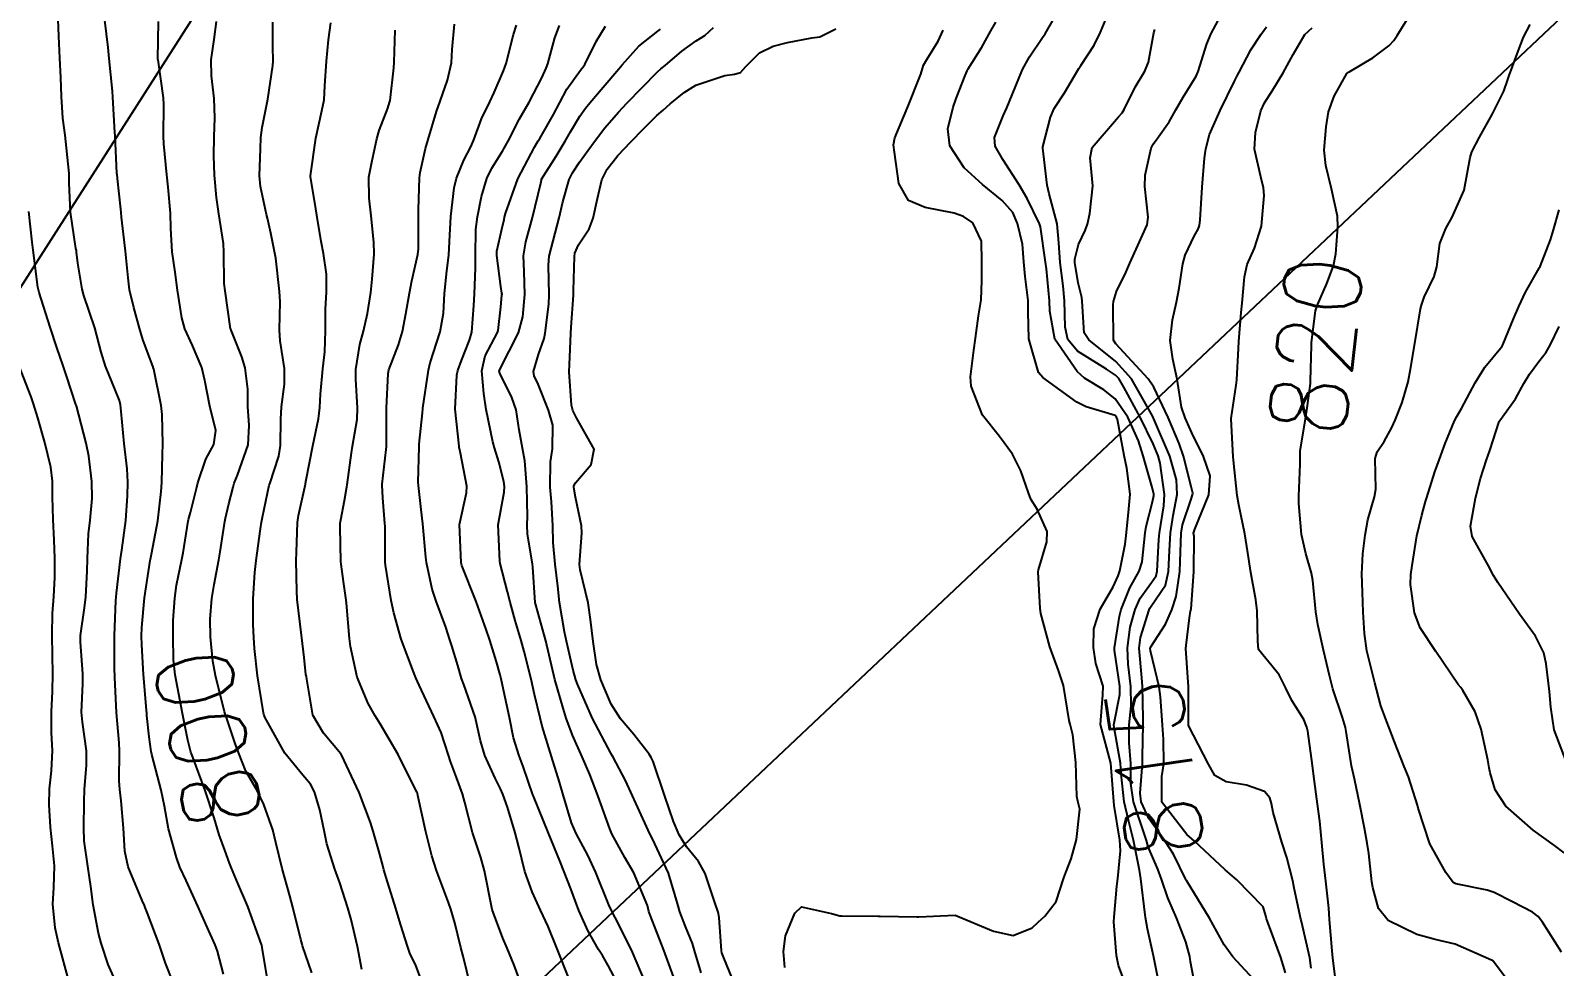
# Model space of a CAD drawing. Header units: metres. Extents: x 307586 to 320046, y 7427249 to 7434250.
# Drawn here: x 318467 to 318546.2, y 7430381.2 to 7430429.9 of the extents above; entities that cross this region are included whole.
import ezdxf
from ezdxf.enums import TextEntityAlignment as Align

# ---------------------------------------------------------------- set-up
doc = ezdxf.new("R2010")
doc.units = ezdxf.units.M
doc.header["$MEASUREMENT"] = 0
doc.linetypes.add('CONTINUO', pattern=[0])
for name, color, linetype in [('Cotas', 45, 'Continuous'), ('Curvas de Nivel 1m', 11, 'Continuous'), ('Curvas de Nivel 5m', 15, 'Continuous'), ('TEXTO', 45, 'Continuous')]:
    doc.layers.add(name, color=color, linetype=linetype)
doc.styles.add('Style-STANDARD', font='STANDARD.shx')

msp = doc.modelspace()

# ---------------------------------------------------------------- linework, layer by layer
at = {"layer": 'Curvas de Nivel 1m', "flags": 128}
for points, elevation in [([(318525.668, 7430380.389), (318525.388, 7430381.765), (318525.074, 7430383.167), (318524.97, 7430383.771), (318524.95, 7430383.906), (318524.729, 7430385.774), (318524.665, 7430386.217), (318524.354, 7430387.778), (318524.091, 7430388.828), (318523.867, 7430389.783), (318523.709, 7430391.243), (318523.669, 7430391.785), (318523.338, 7430393.652), (318523.336, 7430393.789), (318523.646, 7430395.359), (318523.646, 7430395.786), (318523.368, 7430397.662), (318523.364, 7430397.789), (318523.623, 7430399.431), (318523.71, 7430399.786), (318524.159, 7430400.906), (318524.643, 7430401.777), (318524.809, 7430402.266), (318524.958, 7430403.774), (318525.009, 7430404.09), (318525.339, 7430405.376), (318525.406, 7430405.705), (318525.408, 7430405.769), (318525.346, 7430406.077), (318524.855, 7430407.775), (318524.609, 7430408.543), (318524.063, 7430409.783), (318523.402, 7430410.734), (318522.808, 7430411.2), (318521.805, 7430411.814), (318521.418, 7430412.16), (318520.269, 7430413.832), (318519.993, 7430415.299), (318519.978, 7430415.835), (318519.82, 7430417.496), (318519.777, 7430417.837), (318519.51, 7430419.678), (318519.466, 7430419.841), (318518.821, 7430421.146), (318518.4, 7430421.857), (318517.553, 7430423.182), (318517.153, 7430423.874), (318517.125, 7430424.316), (318517.579, 7430425.445), (318517.764, 7430425.867), (318517.88, 7430426.159), (318518.575, 7430427.855), (318518.944, 7430428.519), (318519.628, 7430429.519), (318519.754, 7430429.716), (318519.827, 7430429.838), (318520.489, 7430430.987)], 814), ([(318532.253, 7430380.89), (318532.016, 7430381.686), (318531.365, 7430383.409), (318531.27, 7430383.697), (318531.233, 7430383.846), (318531.089, 7430384.323), (318529.729, 7430385.714), (318529.108, 7430386.244), (318527.524, 7430387.736), (318527.128, 7430388.086), (318525.827, 7430389.763), (318525.83, 7430391.1), (318525.933, 7430391.762), (318525.915, 7430393.04), (318525.865, 7430393.763), (318525.751, 7430395.231), (318525.681, 7430395.765), (318525.242, 7430397.63), (318525.221, 7430397.77), (318525.224, 7430397.789), (318525.244, 7430397.838), (318526.006, 7430399.018), (318526.341, 7430399.759), (318526.573, 7430400.464), (318526.759, 7430401.755), (318526.775, 7430402.281), (318526.82, 7430403.755), (318526.891, 7430404.191), (318527.341, 7430405.518), (318527.426, 7430405.749), (318527.431, 7430405.835), (318527.347, 7430406.171), (318526.941, 7430407.754), (318526.723, 7430408.406), (318526.156, 7430409.762), (318525.409, 7430411.333), (318525.11, 7430411.773), (318523.44, 7430413.592), (318523.312, 7430413.792), (318523.287, 7430415.619), (318523.309, 7430415.792), (318523.468, 7430416.319), (318523.955, 7430417.309), (318524.163, 7430417.783), (318524.57, 7430418.706), (318525.057, 7430419.775), (318525.106, 7430420.185), (318524.934, 7430421.776), (318524.957, 7430422.361), (318525.263, 7430423.773), (318525.365, 7430423.972), (318525.568, 7430424.234), (318526.199, 7430425.142), (318526.557, 7430425.76), (318526.925, 7430426.421), (318527.601, 7430427.519), (318527.705, 7430427.748), (318528.166, 7430429.2), (318528.393, 7430429.739), (318529.237, 7430431.314)], 817), ([(318474.425, 7430380.376), (318474.029, 7430381.394), (318473.691, 7430382.384), (318473.069, 7430384.031), (318472.963, 7430384.283), (318472.926, 7430384.392), (318472.818, 7430384.652), (318472.093, 7430386.405), (318471.919, 7430387.216), (318471.838, 7430388.409), (318471.722, 7430389.834), (318471.65, 7430390.413), (318471.615, 7430390.871), (318471.637, 7430392.413), (318471.616, 7430392.853), (318471.478, 7430394.416), (318471.395, 7430396.242), (318471.387, 7430396.418), (318471.379, 7430396.572), (318471.378, 7430398.418), (318471.446, 7430400.242), (318471.466, 7430400.417), (318471.487, 7430400.629), (318471.69, 7430402.414), (318471.758, 7430402.873), (318471.968, 7430404.41), (318472.046, 7430405.696), (318472.07, 7430406.409), (318472.038, 7430407.098), (318471.877, 7430408.412), (318471.723, 7430410.08), (318471.693, 7430410.416), (318471.634, 7430410.655), (318471.401, 7430411.195), (318470.903, 7430412.425), (318470.688, 7430413.16), (318470.359, 7430414.431), (318469.785, 7430416.11), (318469.692, 7430416.438), (318469.476, 7430417.794), (318469.403, 7430418.362), (318469.391, 7430418.441), (318469.372, 7430418.555), (318469.084, 7430420.446), (318469.026, 7430421.946), (318469.014, 7430422.448), (318468.887, 7430423.791), (318468.807, 7430424.451), (318468.695, 7430425.324), (318468.614, 7430426.455), (318468.58, 7430427.442), (318468.528, 7430428.456), (318468.486, 7430429.591), (318468.451, 7430430.458)], 798), ([(318477.038, 7430380.815), (318476.726, 7430382.021), (318476.605, 7430382.347), (318476.128, 7430383.419), (318475.715, 7430384.36), (318475.093, 7430385.685), (318474.776, 7430386.373), (318474.597, 7430386.886), (318474.187, 7430388.379), (318473.969, 7430389.553), (318473.807, 7430390.383), (318473.315, 7430392.245), (318473.286, 7430392.389), (318473.181, 7430393.156), (318473.06, 7430394.261), (318473.051, 7430394.392), (318473.037, 7430394.55), (318472.89, 7430396.395), (318472.789, 7430397.947), (318472.78, 7430398.397), (318472.795, 7430398.851), (318472.928, 7430400.395), (318473.236, 7430402.335), (318473.248, 7430402.391), (318473.296, 7430402.654), (318473.583, 7430404.115), (318473.621, 7430404.387), (318473.803, 7430405.918), (318473.837, 7430406.385), (318473.878, 7430407.864), (318473.885, 7430408.385), (318473.846, 7430409.925), (318473.795, 7430410.386), (318473.412, 7430412.285), (318473.392, 7430412.37), (318473.385, 7430412.39), (318472.848, 7430413.82), (318472.678, 7430414.401), (318472.374, 7430415.481), (318472.157, 7430416.41), (318472.079, 7430417.02), (318471.945, 7430418.413), (318471.747, 7430420.179), (318471.724, 7430420.417), (318471.703, 7430420.605), (318471.531, 7430422.184), (318471.507, 7430422.42), (318471.502, 7430422.451), (318471.406, 7430424.421), (318471.395, 7430424.581), (318471.291, 7430426.423), (318471.269, 7430426.74), (318471.104, 7430428.425), (318471.039, 7430428.998), (318470.875, 7430430.428)], 799), ([(318481.641, 7430380.893), (318481.15, 7430382.299), (318481.126, 7430382.371), (318481.056, 7430382.62), (318480.652, 7430384.304), (318480.489, 7430384.899), (318480.088, 7430386.31), (318479.763, 7430387.667), (318479.601, 7430388.315), (318479.143, 7430389.639), (318478.802, 7430390.325), (318478.208, 7430391.379), (318477.815, 7430392.34), (318477.655, 7430392.82), (318477.191, 7430394.166), (318477.127, 7430394.351), (318477.093, 7430394.452), (318476.617, 7430396.356), (318476.491, 7430397.097), (318476.365, 7430398.359), (318476.34, 7430399.276), (318476.439, 7430400.358), (318476.562, 7430401.075), (318476.798, 7430402.355), (318476.869, 7430402.783), (318477.11, 7430404.352), (318477.146, 7430404.521), (318477.327, 7430405.268), (318477.538, 7430406.149), (318477.594, 7430406.346), (318477.763, 7430406.76), (318478.322, 7430408.336), (318478.368, 7430409.346), (318478.303, 7430410.336), (318478.301, 7430411.236), (318478.17, 7430412.339), (318477.996, 7430412.919), (318477.432, 7430414.299), (318477.411, 7430414.35), (318477.407, 7430414.377), (318477.121, 7430416.353), (318477.081, 7430416.74), (318477.065, 7430418.354), (318477.037, 7430418.808), (318476.799, 7430420.357), (318476.684, 7430421.196), (318476.573, 7430422.36), (318476.537, 7430423.366), (318476.55, 7430424.36), (318476.584, 7430425.343), (318476.554, 7430426.36), (318476.422, 7430427.534), (318476.407, 7430428.362), (318476.558, 7430429.421), (318476.676, 7430430.36)], 801), ([(318484.234, 7430381.065), (318484, 7430382.261), (318483.673, 7430383.658), (318483.504, 7430384.266), (318483.092, 7430385.558), (318482.835, 7430386.274), (318482.422, 7430387.587), (318482.279, 7430388.283), (318482.058, 7430389.367), (318481.781, 7430390.291), (318481.567, 7430390.704), (318481.162, 7430391.169), (318480.232, 7430392.309), (318479.191, 7430394.177), (318479.149, 7430394.277), (318479.136, 7430394.321), (318479.116, 7430394.399), (318478.808, 7430396.326), (318478.653, 7430397.744), (318478.611, 7430398.329), (318478.586, 7430398.997), (318478.578, 7430400.33), (318478.667, 7430401.709), (318478.743, 7430402.328), (318478.963, 7430403.979), (318479.016, 7430404.324), (318479.067, 7430404.573), (318479.336, 7430405.833), (318479.418, 7430406.243), (318479.444, 7430406.319), (318479.921, 7430407.75), (318480.004, 7430408.314), (318480.015, 7430409.682), (318480.059, 7430410.313), (318480.219, 7430411.498), (318480.219, 7430412.312), (318479.995, 7430413.746), (318479.95, 7430414.315), (318479.985, 7430415.785), (318479.949, 7430416.315), (318479.755, 7430418.043), (318479.715, 7430418.318), (318479.498, 7430419.357), (318479.324, 7430420.137), (318479.282, 7430420.323), (318478.969, 7430421.77), (318478.919, 7430422.329), (318478.961, 7430423.743), (318478.984, 7430424.329), (318479.045, 7430424.843), (318479.346, 7430426.324), (318479.6, 7430428.062), (318479.629, 7430428.294), (318479.626, 7430428.32), (318479.614, 7430429.028), (318479.606, 7430430.32)], 802), ([(318487.434, 7430380.216), (318487.043, 7430381.262), (318486.737, 7430381.912), (318486.617, 7430382.227), (318486.244, 7430383.412), (318485.998, 7430384.236), (318485.502, 7430385.838), (318485.38, 7430386.246), (318485.321, 7430386.464), (318485.113, 7430387.223), (318484.823, 7430388.253), (318484.683, 7430388.701), (318484.102, 7430390.261), (318483.172, 7430392.214), (318483.156, 7430392.253), (318483.137, 7430392.271), (318482.24, 7430393.341), (318481.681, 7430394.293), (318481.368, 7430396.151), (318481.349, 7430396.298), (318481.327, 7430396.402), (318481.233, 7430397.286), (318481.116, 7430398.301), (318481.096, 7430398.451), (318480.874, 7430400.304), (318480.85, 7430400.731), (318480.825, 7430402.305), (318480.833, 7430402.77), (318480.897, 7430404.304), (318480.949, 7430404.673), (318481.306, 7430406.3), (318481.312, 7430406.331), (318481.345, 7430406.518), (318481.684, 7430408.295), (318481.975, 7430409.7), (318482.056, 7430410.29), (318482.09, 7430410.98), (318482.205, 7430412.288), (318482.307, 7430413.172), (318482.35, 7430414.286), (318482.339, 7430415.397), (318482.389, 7430416.286), (318482.396, 7430417.21), (318482.242, 7430418.289), (318482.123, 7430418.921), (318481.894, 7430420.294), (318481.842, 7430420.621), (318481.57, 7430422.299), (318481.57, 7430422.336), (318481.84, 7430424.296), (318482.157, 7430425.708), (318482.27, 7430426.29), (318482.317, 7430427.016), (318482.388, 7430428.288), (318482.507, 7430429.399), (318482.621, 7430430.285)], 803), ([(318489.886, 7430380.191), (318489.494, 7430381.75), (318489.387, 7430382.197), (318489.066, 7430383.482), (318488.859, 7430384.202), (318488.742, 7430384.54), (318488.116, 7430386.21), (318487.866, 7430386.968), (318487.555, 7430388.224), (318487.151, 7430390.106), (318487.119, 7430390.23), (318487.095, 7430390.289), (318486.128, 7430392.24), (318485.189, 7430393.835), (318484.932, 7430394.253), (318484.571, 7430394.888), (318483.984, 7430396.262), (318483.642, 7430397.863), (318483.598, 7430398.266), (318483.436, 7430400.103), (318483.415, 7430400.269), (318483.283, 7430401.24), (318483.158, 7430402.138), (318483.148, 7430402.272), (318483.103, 7430404.065), (318483.113, 7430404.273), (318483.142, 7430404.446), (318483.331, 7430405.456), (318483.45, 7430406.161), (318483.466, 7430406.269), (318483.696, 7430407.93), (318483.753, 7430408.266), (318483.993, 7430409.655), (318484.013, 7430410.264), (318483.921, 7430411.752), (318483.928, 7430412.265), (318484.137, 7430413.552), (318484.312, 7430414.261), (318484.532, 7430415.174), (318484.697, 7430416.258), (318484.777, 7430416.95), (318484.873, 7430418.256), (318484.859, 7430418.89), (318484.719, 7430420.258), (318484.62, 7430421.161), (318484.602, 7430422.259), (318484.749, 7430423.05), (318485.018, 7430424.255), (318485.134, 7430424.68), (318485.577, 7430425.857), (318485.68, 7430426.15), (318485.702, 7430426.249), (318485.893, 7430427.954), (318485.921, 7430428.247), (318485.961, 7430429.914)], 804), ([(318495.037, 7430380.516), (318494.392, 7430382.137), (318493.912, 7430383.294), (318493.524, 7430384.145), (318493.087, 7430385.1), (318492.705, 7430386.156), (318492.392, 7430387.437), (318492.211, 7430388.164), (318491.805, 7430389.508), (318491.56, 7430390.174), (318491.436, 7430390.457), (318491.161, 7430391.013), (318490.627, 7430392.185), (318490.41, 7430392.959), (318490.124, 7430394.191), (318489.53, 7430395.885), (318489.423, 7430396.198), (318489.23, 7430396.871), (318488.92, 7430397.885), (318488.815, 7430398.206), (318488.598, 7430398.864), (318488.1, 7430400.218), (318487.895, 7430400.837), (318487.597, 7430402.225), (318487.567, 7430402.497), (318487.412, 7430404.229), (318487.324, 7430404.972), (318487.173, 7430406.232), (318487.168, 7430406.409), (318487.21, 7430408.232), (318487.218, 7430408.378), (318487.39, 7430410.013), (318487.411, 7430410.211), (318487.411, 7430410.23), (318487.413, 7430410.249), (318487.696, 7430412.226), (318487.793, 7430412.6), (318488.301, 7430414.217), (318488.473, 7430415.189), (318488.538, 7430416.214), (318488.645, 7430417.383), (318488.749, 7430418.211), (318488.791, 7430418.913), (318488.859, 7430420.21), (318489.031, 7430421.71), (318489.148, 7430422.206), (318489.542, 7430423.151), (318489.899, 7430423.847), (318490.051, 7430424.195), (318490.463, 7430425.298), (318490.881, 7430426.187), (318491.112, 7430426.66), (318491.599, 7430427.785), (318491.739, 7430428.178), (318492.121, 7430429.677), (318492.278, 7430430.17)], 806), ([(318497.659, 7430380.094), (318497.045, 7430381.272), (318496.738, 7430381.793), (318496.536, 7430382.108), (318495.993, 7430383.047), (318495.518, 7430384.123), (318495.09, 7430385.249), (318494.753, 7430386.133), (318494.534, 7430386.71), (318493.936, 7430388.142), (318493.152, 7430390.079), (318493.126, 7430390.15), (318492.622, 7430391.613), (318492.406, 7430392.162), (318492.116, 7430393.1), (318491.904, 7430394.169), (318491.552, 7430395.841), (318491.472, 7430396.176), (318491.423, 7430396.375), (318491.232, 7430397.067), (318490.887, 7430398.184), (318490.705, 7430398.732), (318490.18, 7430400.191), (318489.43, 7430402.06), (318489.396, 7430402.199), (318489.313, 7430404.2), (318489.681, 7430405.853), (318489.696, 7430406.196), (318489.36, 7430407.905), (318489.306, 7430408.144), (318489.299, 7430408.201), (318489.297, 7430408.267), (318489.082, 7430410.205), (318489.164, 7430411.957), (318489.222, 7430412.203), (318489.418, 7430412.73), (318489.832, 7430413.793), (318489.944, 7430414.195), (318490.06, 7430415.588), (318490.099, 7430416.194), (318490.148, 7430417.521), (318490.134, 7430418.193), (318490.154, 7430419.543), (318490.239, 7430420.193), (318490.456, 7430421.258), (318490.73, 7430422.188), (318490.991, 7430422.733), (318491.547, 7430423.616), (318491.855, 7430424.175), (318492.436, 7430425.301), (318492.935, 7430426.16), (318493.596, 7430427.431), (318493.822, 7430427.926), (318493.908, 7430428.147), (318494.268, 7430429.499), (318494.509, 7430430.141)], 807), ([(318499.035, 7430380.241), (318498.251, 7430382.088), (318497.406, 7430383.76), (318497.225, 7430384.098), (318497.078, 7430384.431), (318496.396, 7430386.111), (318495.989, 7430386.998), (318495.374, 7430388.127), (318495.131, 7430388.695), (318494.704, 7430390.134), (318494.503, 7430390.793), (318494.094, 7430392.141), (318493.615, 7430393.719), (318493.497, 7430394.147), (318493.211, 7430395.362), (318493.031, 7430396.153), (318492.669, 7430397.59), (318492.521, 7430398.161), (318492.212, 7430399.213), (318491.938, 7430400.17), (318491.811, 7430400.705), (318491.431, 7430402.178), (318491.412, 7430402.296), (318491.313, 7430404.18), (318491.631, 7430405.883), (318491.645, 7430406.175), (318491.611, 7430406.441), (318491.356, 7430407.455), (318491.138, 7430408.182), (318491.044, 7430408.507), (318490.694, 7430410.187), (318490.58, 7430411.009), (318490.475, 7430412.189), (318490.64, 7430412.969), (318491.282, 7430414.182), (318491.321, 7430414.294), (318491.453, 7430415.525), (318491.517, 7430416.124), (318491.521, 7430416.179), (318491.518, 7430416.234), (318491.467, 7430416.581), (318491.248, 7430418.182), (318491.255, 7430418.414), (318491.504, 7430419.558), (318491.628, 7430420.061), (318491.658, 7430420.178), (318491.709, 7430420.371), (318492.346, 7430422.168), (318493.218, 7430423.823), (318493.408, 7430424.152), (318493.461, 7430424.244), (318493.557, 7430424.402), (318494.201, 7430425.516), (318494.524, 7430426.141), (318494.891, 7430426.836), (318495.6, 7430427.828), (318495.738, 7430427.993), (318495.823, 7430428.128), (318496.42, 7430429.323), (318496.903, 7430430.117)], 808), ([(318500.459, 7430380.646), (318499.928, 7430382.071), (318499.206, 7430383.945), (318499.162, 7430384.079), (318499.078, 7430384.387), (318498.377, 7430386.087), (318497.907, 7430386.888), (318497.235, 7430388.108), (318497.127, 7430388.374), (318496.506, 7430390.116), (318496.092, 7430391.193), (318495.684, 7430392.125), (318495.184, 7430393.25), (318494.855, 7430394.133), (318494.693, 7430394.643), (318494.265, 7430396.14), (318493.971, 7430397.407), (318493.799, 7430398.144), (318493.271, 7430400.031), (318493.249, 7430400.15), (318493.122, 7430401.983), (318493.104, 7430402.153), (318492.848, 7430403.697), (318492.835, 7430404.157), (318492.849, 7430404.628), (318492.806, 7430406.158), (318492.7, 7430407.504), (318492.588, 7430408.162), (318492.42, 7430409.121), (318492.26, 7430410.167), (318492.029, 7430410.8), (318491.412, 7430412.067), (318491.379, 7430412.18), (318491.384, 7430412.21), (318491.414, 7430412.264), (318492.377, 7430414.166), (318492.608, 7430415), (318492.705, 7430416.161), (318492.674, 7430417.362), (318492.645, 7430418.163), (318492.76, 7430418.895), (318493.112, 7430420.156), (318493.531, 7430421.948), (318493.566, 7430422.116), (318493.578, 7430422.15), (318494.328, 7430423.359), (318494.802, 7430424.138), (318495.081, 7430424.614), (318495.573, 7430425.436), (318495.86, 7430425.846), (318496.086, 7430426.125), (318496.773, 7430426.936), (318497.601, 7430427.897), (318497.774, 7430428.107), (318498.639, 7430429.073), (318499.63, 7430429.86), (318499.756, 7430429.954)], 809), ([(318503.728, 7430380.023), (318503.049, 7430381.673), (318502.948, 7430381.927), (318502.924, 7430382.032), (318502.806, 7430383.77), (318502.753, 7430384.035), (318502.581, 7430384.537), (318502.083, 7430386.045), (318501.733, 7430386.674), (318501.117, 7430387.444), (318500.728, 7430388.064), (318500.436, 7430388.764), (318499.992, 7430390.072), (318499.375, 7430391.874), (318499.283, 7430392.079), (318499.175, 7430392.253), (318498.366, 7430393.274), (318497.689, 7430394.103), (318497.204, 7430394.85), (318496.651, 7430396.116), (318496.436, 7430396.913), (318496.256, 7430398.12), (318496.114, 7430399.267), (318495.995, 7430400.123), (318495.582, 7430401.835), (318495.545, 7430402.127), (318495.677, 7430403.758), (318495.651, 7430404.127), (318495.335, 7430405.626), (318495.259, 7430406.131), (318495.263, 7430406.211), (318495.345, 7430406.363), (318496.157, 7430407.32), (318496.304, 7430408.121), (318495.387, 7430409.75), (318495.202, 7430410.132), (318495.129, 7430410.4), (318495.012, 7430412.134), (318495.025, 7430412.525), (318495.095, 7430414.133), (318495.111, 7430414.46), (318495.229, 7430416.132), (318495.236, 7430416.361), (318495.282, 7430418.132), (318495.307, 7430418.31), (318495.492, 7430418.745), (318496.059, 7430419.57), (318496.261, 7430420.123), (318496.491, 7430421.153), (318496.704, 7430422.118), (318496.98, 7430422.674), (318497.546, 7430423.389), (318498.212, 7430424.1), (318498.873, 7430424.781), (318499.574, 7430425.476), (318499.906, 7430425.749), (318500.266, 7430426.073), (318500.987, 7430426.668), (318501.593, 7430427.038), (318503.101, 7430427.541), (318503.599, 7430427.611), (318503.916, 7430427.711), (318504.199, 7430428.024), (318504.903, 7430428.728), (318505.619, 7430429.071), (318506.363, 7430429.261), (318507.626, 7430429.5), (318508.047, 7430429.563), (318508.875, 7430429.971)], 811), ([(318506.223, 7430381.171), (318506.152, 7430381.994), (318506.25, 7430382.807), (318506.738, 7430383.985), (318507.086, 7430384.316), (318508.646, 7430383.964), (318509.081, 7430383.855), (318509.194, 7430383.847), (318511.081, 7430383.838), (318511.185, 7430383.835), (318513.081, 7430383.794), (318513.198, 7430383.792), (318515.083, 7430383.89), (318517.071, 7430383.05), (318518.093, 7430382.825), (318519.074, 7430383.23), (318519.395, 7430383.52), (318519.748, 7430383.833), (318520.326, 7430384.592), (318520.728, 7430385.824), (318520.825, 7430386.104), (318521.113, 7430386.806), (318521.387, 7430387.816), (318521.563, 7430389.398), (318521.451, 7430389.816), (318521.403, 7430390.064), (318521.345, 7430391.817), (318521.195, 7430393.262), (318521.058, 7430393.821), (318521.011, 7430394.016), (318520.71, 7430395.825), (318520.448, 7430396.61), (318520.007, 7430397.832), (318519.536, 7430399.57), (318519.491, 7430399.838), (318519.397, 7430401.734), (318519.409, 7430401.839), (318519.848, 7430403.302), (318519.866, 7430403.835), (318519.334, 7430404.989), (318519.011, 7430405.516), (318518.9, 7430405.847), (318518.489, 7430406.988), (318518.054, 7430407.86), (318517.376, 7430408.769), (318516.508, 7430409.879), (318515.908, 7430411.385), (318515.868, 7430411.885), (318516.049, 7430413.269), (318516.138, 7430413.883), (318516.289, 7430415.047), (318516.427, 7430415.88), (318516.457, 7430416.896), (318516.47, 7430417.88), (318516.454, 7430418.925), (318516.004, 7430419.885), (318515.516, 7430420.21), (318515.023, 7430420.39), (318513.521, 7430420.685), (318512.649, 7430421.048), (318512.145, 7430421.931), (318511.929, 7430423.562), (318511.877, 7430423.935), (318511.942, 7430424.309), (318512.614, 7430425.925), (318513.301, 7430427.615), (318513.382, 7430427.913), (318513.433, 7430428.085), (318513.61, 7430428.373), (318514.192, 7430429.336), (318514.447, 7430429.902)], 812), ([(318524.132, 7430379.779), (318523.566, 7430381.267), (318523.467, 7430381.786), (318523.329, 7430383.538), (318523.338, 7430383.787), (318523.484, 7430385.401), (318523.529, 7430385.786), (318523.677, 7430387.225), (318523.639, 7430387.785), (318523.344, 7430389.594), (318523.323, 7430389.788), (318523.173, 7430391.79), (318522.635, 7430393.799), (318522.763, 7430395.341), (318522.77, 7430395.797), (318522.4, 7430396.968), (318522.264, 7430397.805), (318522.286, 7430398.776), (318522.624, 7430399.8), (318523.285, 7430400.961), (318523.548, 7430401.529), (318523.64, 7430401.787), (318523.915, 7430403.183), (318523.981, 7430403.783), (318524.11, 7430405.007), (318524.169, 7430405.782), (318524.003, 7430407.137), (318523.863, 7430407.785), (318523.512, 7430409.667), (318523.464, 7430409.789), (318523.394, 7430409.865), (318521.897, 7430410.312), (318521.4, 7430410.555), (318519.633, 7430411.838), (318519.417, 7430412.107), (318518.903, 7430413.848), (318518.869, 7430415.261), (318518.872, 7430415.849), (318518.713, 7430417.089), (318518.657, 7430417.852), (318518.573, 7430418.778), (318518.328, 7430419.858), (318518.072, 7430420.416), (318517.525, 7430421.054), (318516.493, 7430421.88), (318515.546, 7430422.752), (318514.8, 7430423.898), (318514.703, 7430424.767), (318514.972, 7430425.896), (318515.13, 7430426.352), (318515.599, 7430427.544), (318515.699, 7430427.792), (318515.752, 7430427.889), (318516.471, 7430429.03), (318516.935, 7430429.877), (318517.186, 7430430.326)], 813), ([(318531.037, 7430380.077), (318529.507, 7430381.715), (318529.062, 7430382.343), (318528.294, 7430383.728), (318527.102, 7430385.69), (318527.085, 7430385.723), (318527.076, 7430385.74), (318526.425, 7430387.059), (318525.981, 7430387.757), (318525.14, 7430388.916), (318524.756, 7430389.774), (318524.7, 7430390.232), (318524.816, 7430391.774), (318524.824, 7430392.128), (318524.845, 7430393.774), (318524.854, 7430394.126), (318524.817, 7430395.774), (318524.777, 7430396.225), (318524.65, 7430397.776), (318524.71, 7430398.317), (318525.164, 7430399.771), (318525.197, 7430399.848), (318525.275, 7430399.953), (318526.006, 7430401.043), (318526.17, 7430401.761), (318526.216, 7430402.854), (318526.269, 7430403.761), (318526.416, 7430404.675), (318526.62, 7430405.757), (318526.588, 7430406.52), (318526.231, 7430407.761), (318525.392, 7430409.73), (318525.372, 7430409.77), (318525.35, 7430409.814), (318524.249, 7430411.782), (318523.426, 7430412.682), (318522.024, 7430413.811), (318521.791, 7430414.16), (318521.685, 7430415.817), (318521.659, 7430416.012), (318521.472, 7430416.773), (318521.303, 7430417.822), (318521.304, 7430418.004), (318521.497, 7430418.768), (318521.843, 7430419.48), (318521.962, 7430419.813), (318522.078, 7430420.371), (318522.244, 7430421.809), (318522.097, 7430423.27), (318522.197, 7430423.81), (318523.579, 7430425.406), (318523.757, 7430425.612), (318523.865, 7430425.787), (318524.432, 7430426.945), (318524.934, 7430427.777), (318525.135, 7430428.25), (318525.415, 7430429.772), (318525.468, 7430429.938)], 816), ([(318533.584, 7430381.128), (318533.515, 7430381.665), (318533.081, 7430383.548), (318533.055, 7430383.67), (318532.709, 7430385.286), (318532.63, 7430385.677), (318532.324, 7430386.891), (318532.057, 7430387.686), (318531.613, 7430389.226), (318531.526, 7430389.694), (318531.44, 7430389.98), (318531.159, 7430390.308), (318530.229, 7430390.642), (318529.164, 7430390.813), (318528.582, 7430391.144), (318528.248, 7430391.734), (318527.203, 7430393.75), (318527.206, 7430395.75), (318527.207, 7430395.766), (318527.074, 7430397.752), (318527.087, 7430397.91), (318527.267, 7430399.353), (318527.32, 7430399.702), (318527.331, 7430399.749), (318527.34, 7430399.815), (318527.492, 7430401.747), (318527.497, 7430403.571), (318527.478, 7430403.748), (318527.541, 7430403.962), (318528.261, 7430405.736), (318528.344, 7430406.726), (318527.991, 7430407.741), (318527.381, 7430408.97), (318527.029, 7430409.754), (318526.852, 7430410.302), (318526.621, 7430411.758), (318526.392, 7430412.797), (318526.251, 7430413.762), (318526.374, 7430414.84), (318526.58, 7430415.759), (318526.73, 7430416.498), (318526.909, 7430417.756), (318527.042, 7430418.203), (318527.505, 7430419.194), (318527.705, 7430419.552), (318527.786, 7430419.746), (318527.82, 7430420.05), (318527.916, 7430421.744), (318528.047, 7430423.252), (318528.104, 7430423.742), (318528.307, 7430424.476), (318528.852, 7430425.731), (318529.598, 7430427.255), (318529.762, 7430427.558), (318529.846, 7430427.718), (318530.45, 7430428.882), (318530.984, 7430429.706), (318531.26, 7430430.081)], 818), ([(318534.948, 7430379.737), (318534.72, 7430381.653), (318534.678, 7430382.035), (318534.546, 7430383.655), (318534.497, 7430384.248), (318534.345, 7430385.658), (318534.24, 7430386.53), (318534.133, 7430387.66), (318534.034, 7430388.766), (318533.921, 7430389.662), (318533.734, 7430391.097), (318533.658, 7430391.665), (318533.409, 7430393.458), (318533.365, 7430393.668), (318533.207, 7430394.061), (318532.588, 7430395.051), (318532.271, 7430395.684), (318531.918, 7430396.378), (318531.238, 7430397.24), (318530.855, 7430397.704), (318530.816, 7430398.138), (318530.782, 7430399.705), (318530.703, 7430400.281), (318530.452, 7430401.708), (318530.294, 7430402.724), (318530.141, 7430403.712), (318529.825, 7430405.229), (318529.744, 7430405.716), (318529.541, 7430407.538), (318529.528, 7430407.718), (318529.425, 7430409.688), (318529.426, 7430409.72), (318529.689, 7430411.439), (318529.718, 7430411.717), (318529.809, 7430413.345), (318529.834, 7430413.716), (318529.953, 7430415.22), (318530.002, 7430415.715), (318530.119, 7430417.071), (318530.264, 7430417.712), (318530.641, 7430418.563), (318531.013, 7430419.705), (318531.141, 7430421.315), (318531.111, 7430421.704), (318530.963, 7430422.285), (318530.634, 7430423.709), (318530.692, 7430424.589), (318530.973, 7430425.706), (318531.156, 7430426.135), (318531.594, 7430426.811), (318532.131, 7430427.692), (318532.655, 7430428.646), (318533.261, 7430429.676), (318533.636, 7430430.023)], 819), ([(318546.599, 7430381.968), (318545.614, 7430383.522), (318545.38, 7430383.82), (318545.088, 7430384.038), (318544.061, 7430384.573), (318543.098, 7430385.065), (318542.734, 7430385.191), (318541.102, 7430385.523), (318540.976, 7430385.581), (318540.591, 7430386.102), (318539.76, 7430387.594), (318539.151, 7430389.455), (318539.118, 7430389.601), (318538.64, 7430391.08), (318538.416, 7430391.611), (318537.912, 7430392.899), (318537.642, 7430393.623), (318537.514, 7430393.934), (318537.214, 7430394.772), (318536.984, 7430395.632), (318536.891, 7430395.969), (318536.479, 7430397.638), (318536.355, 7430398.54), (318536.287, 7430399.64), (318536.247, 7430400.676), (318536.215, 7430401.641), (318536.27, 7430402.679), (318536.398, 7430403.639), (318536.53, 7430404.439), (318536.884, 7430405.635), (318536.943, 7430406.038), (318536.921, 7430407.634), (318537.026, 7430407.975), (318537.376, 7430408.524), (318537.773, 7430409.239), (318537.951, 7430409.622), (318538.322, 7430410.536), (318538.632, 7430411.612), (318538.756, 7430412.277), (318538.974, 7430413.607), (318539.275, 7430415.417), (318539.318, 7430415.602), (318539.467, 7430416.014), (318539.977, 7430417.096), (318540.113, 7430417.594), (318540.278, 7430418.815), (318540.591, 7430419.589), (318540.918, 7430420.187), (318541.533, 7430421.58), (318541.846, 7430423.288), (318541.944, 7430423.574), (318542.338, 7430424.336), (318543.01, 7430425.559), (318543.595, 7430426.73), (318543.807, 7430427.342), (318543.876, 7430427.547), (318544.355, 7430428.81), (318544.625, 7430429.54), (318544.972, 7430430.204)], 821), ([(318471.316, 7430380.696), (318471.042, 7430381.323), (318470.674, 7430382.424), (318470.535, 7430382.949), (318470.264, 7430384.428), (318470.147, 7430385.37), (318469.99, 7430386.431), (318469.803, 7430387.746), (318469.774, 7430388.433), (318469.798, 7430389.778), (318469.822, 7430390.433), (318469.925, 7430391.672), (318469.926, 7430392.432), (318469.705, 7430393.917), (318469.663, 7430394.435), (318469.731, 7430395.919), (318469.727, 7430396.435), (318469.602, 7430398.074), (318469.613, 7430398.436), (318469.823, 7430399.875), (318469.876, 7430400.434), (318469.95, 7430401.77), (318469.975, 7430402.433), (318470.028, 7430403.711), (318470.103, 7430404.432), (318470.212, 7430405.549), (318470.196, 7430406.431), (318470.041, 7430407.748), (318469.908, 7430408.435), (318469.392, 7430410.375), (318469.372, 7430410.44), (318468.884, 7430411.924), (318468.698, 7430412.451), (318468.371, 7430413.404), (318468.032, 7430414.461), (318467.46, 7430416.272), (318467.404, 7430416.471), (318467.391, 7430416.544), (318467.142, 7430418.473), (318467.09, 7430418.873), (318466.916, 7430420.476)], 797), ([(318546.747, 7430387.133), (318546.235, 7430387.513), (318545.135, 7430388.307), (318543.702, 7430389.545), (318543.161, 7430390.396), (318542.901, 7430391.285), (318542.841, 7430391.555), (318542.767, 7430391.969), (318542.42, 7430393.562), (318542.11, 7430394.465), (318541.479, 7430395.576), (318541.366, 7430395.719), (318541.226, 7430395.888), (318540.066, 7430397.592), (318539.261, 7430398.828), (318538.958, 7430399.605), (318538.759, 7430401.08), (318538.774, 7430401.608), (318538.846, 7430402.061), (318539.086, 7430403.604), (318539.334, 7430404.694), (318539.539, 7430405.4), (318539.593, 7430405.598), (318540.018, 7430406.931), (318540.252, 7430407.591), (318540.559, 7430408.404), (318541.043, 7430409.584), (318541.163, 7430409.815), (318541.399, 7430410.236), (318542.116, 7430411.569), (318542.613, 7430412.374), (318543.44, 7430413.387), (318543.514, 7430413.477), (318543.553, 7430413.549), (318544.104, 7430414.896), (318544.383, 7430415.541), (318544.726, 7430416.282), (318545.439, 7430417.53), (318545.457, 7430417.557), (318545.484, 7430417.609), (318546.037, 7430418.996), (318546.192, 7430419.523), (318546.485, 7430420.559)], 822), ([(318546.854, 7430391.837), (318546.214, 7430393.52), (318546.041, 7430394.695), (318545.971, 7430395.523), (318545.812, 7430396.95), (318545.685, 7430397.526), (318545.256, 7430398.397), (318544.413, 7430399.539), (318543.289, 7430401.188), (318543.149, 7430401.409), (318543.071, 7430401.553), (318542.8, 7430402.058), (318541.961, 7430403.57), (318541.877, 7430404.12), (318542.134, 7430405.568), (318542.386, 7430406.598), (318542.707, 7430407.56), (318542.88, 7430408.048), (318543.358, 7430409.551), (318543.394, 7430409.615), (318544.204, 7430410.742), (318544.64, 7430411.538), (318544.933, 7430412.022), (318545.43, 7430412.677), (318545.798, 7430413.166), (318546.015, 7430413.524), (318546.483, 7430414.489)], 823), ([(318469.005, 7430380.469), (318468.459, 7430382.446), (318468.284, 7430383.225), (318468.163, 7430384.449), (318468.217, 7430385.318), (318468.253, 7430386.448), (318468.155, 7430387.491), (318468.043, 7430388.456), (318467.972, 7430389.626), (318468.003, 7430390.457), (318468.103, 7430391.397), (318468.144, 7430392.455), (318468.096, 7430393.37), (318468.091, 7430394.457), (318468.148, 7430395.517), (318468.173, 7430396.456), (318468.156, 7430397.38), (318468.126, 7430398.457), (318468.15, 7430399.566), (318468.219, 7430400.456), (318468.275, 7430401.447), (318468.267, 7430402.455), (318468.239, 7430403.392), (318468.194, 7430404.457), (318468.156, 7430405.632), (318468.146, 7430406.458), (318468.068, 7430407.177), (318467.761, 7430408.464), (318467.382, 7430409.743), (318467.156, 7430410.472), (318467.038, 7430410.832), (318466.396, 7430412.48)], 796)]:
    msp.add_lwpolyline(points, dxfattribs=dict(at, elevation=elevation))
at = {"layer": 'Curvas de Nivel 5m', "flags": 128}
for points, elevation in [([(318527.65, 7430379.734), (318527.322, 7430381.466), (318527.283, 7430381.738), (318527.064, 7430382.497), (318526.579, 7430383.748), (318526.133, 7430384.794), (318525.813, 7430385.759), (318525.623, 7430386.277), (318525.12, 7430387.446), (318525.024, 7430387.771), (318524.97, 7430387.927), (318524.342, 7430389.778), (318524.215, 7430390.727), (318524.211, 7430391.78), (318524.12, 7430392.849), (318524.119, 7430393.781), (318524.23, 7430394.763), (318524.22, 7430395.78), (318524.081, 7430396.935), (318524.034, 7430397.782), (318524.18, 7430398.86), (318524.433, 7430399.778), (318524.692, 7430400.362), (318525.287, 7430401.181), (318525.52, 7430401.538), (318525.575, 7430401.767), (318525.665, 7430403.42), (318525.696, 7430403.766), (318525.923, 7430405.179), (318525.97, 7430405.764), (318525.743, 7430407.382), (318525.633, 7430407.767), (318525.372, 7430408.391), (318524.693, 7430409.777), (318523.847, 7430411.347), (318523.583, 7430411.788), (318523.416, 7430411.969), (318522.947, 7430412.27), (318521.434, 7430413.21), (318520.942, 7430413.825), (318520.806, 7430414.47), (318520.757, 7430415.827), (318520.686, 7430416.612), (318520.538, 7430417.829), (318520.474, 7430418.855), (318520.389, 7430419.831), (318519.973, 7430421.391), (318519.864, 7430421.837), (318519.631, 7430423.77), (318519.634, 7430423.839), (318520.027, 7430425.387), (318520.234, 7430425.833), (318520.767, 7430426.652), (318521.461, 7430427.821), (318521.514, 7430427.911), (318521.607, 7430428.06), (318522.3, 7430429.132), (318522.642, 7430429.805), (318523.329, 7430431.474)], 815), ([(318544.528, 7430379.535), (318543.052, 7430381.495), (318543.025, 7430381.523), (318542.968, 7430381.551), (318541.065, 7430382.378), (318540.037, 7430382.622), (318539.072, 7430382.887), (318537.59, 7430383.615), (318537.089, 7430384.235), (318536.792, 7430385.316), (318536.739, 7430385.625), (318536.581, 7430387.092), (318536.502, 7430387.629), (318536.354, 7430388.412), (318536.116, 7430389.64), (318535.832, 7430390.977), (318535.688, 7430391.645), (318535.412, 7430393.436), (318535.37, 7430393.648), (318535.208, 7430394.162), (318534.721, 7430395.655), (318534.533, 7430396.354), (318534.223, 7430397.66), (318533.928, 7430398.998), (318533.828, 7430399.664), (318533.67, 7430401.286), (318533.604, 7430401.667), (318533.308, 7430402.69), (318533.087, 7430403.674), (318532.948, 7430405.285), (318532.946, 7430405.676), (318533.022, 7430407.338), (318533.008, 7430407.675), (318533.014, 7430408.03), (318533.286, 7430409.672), (318533.4, 7430410.389), (318533.546, 7430411.534), (318533.555, 7430411.669), (318533.6, 7430413.509), (318533.612, 7430413.668), (318533.82, 7430415.305), (318533.928, 7430415.665), (318534.403, 7430416.731), (318534.742, 7430417.657), (318534.873, 7430418.275), (318534.978, 7430419.655), (318534.948, 7430420.227), (318534.651, 7430421.659), (318534.346, 7430422.867), (318534.262, 7430423.663), (318534.36, 7430424.877), (318534.491, 7430425.661), (318534.776, 7430426.473), (318535.448, 7430427.652), (318535.53, 7430427.725), (318535.605, 7430427.762), (318536.787, 7430428.467), (318537.625, 7430429.098), (318537.887, 7430429.368), (318538.057, 7430429.624), (318538.742, 7430430.712)], 820), ([(318479.361, 7430380.317), (318479.052, 7430382.202), (318479.026, 7430382.32), (318479.019, 7430382.355), (318478.303, 7430384.328), (318477.719, 7430385.709), (318477.454, 7430386.336), (318477.359, 7430386.591), (318477.112, 7430387.262), (318476.824, 7430388.057), (318476.725, 7430388.354), (318476.55, 7430388.938), (318476.095, 7430390.361), (318475.444, 7430392.094), (318475.345, 7430392.368), (318475.179, 7430392.991), (318474.905, 7430394.373), (318474.835, 7430394.737), (318474.536, 7430396.377), (318474.448, 7430397.16), (318474.421, 7430398.378), (318474.431, 7430399.202), (318474.504, 7430400.378), (318474.604, 7430401.053), (318474.883, 7430402.374), (318474.947, 7430402.723), (318475.213, 7430404.371), (318475.229, 7430404.456), (318475.32, 7430404.83), (318475.64, 7430406.065), (318475.709, 7430406.366), (318476.117, 7430407.601), (318476.544, 7430408.358), (318476.638, 7430409.094), (318476.328, 7430410.361), (318476.079, 7430411.69), (318475.914, 7430412.365), (318475.424, 7430413.51), (318475.04, 7430414.374), (318474.871, 7430414.946), (318474.657, 7430416.378), (318474.528, 7430417.324), (318474.381, 7430418.381), (318474.298, 7430419.585), (318474.282, 7430420.382), (318474.17, 7430421.74), (318474.099, 7430422.384), (318473.941, 7430423.994), (318473.926, 7430424.386), (318473.943, 7430426.02), (318473.923, 7430426.387), (318473.637, 7430428.356), (318473.631, 7430428.39), (318473.66, 7430430.362)], 800), ([(318492.576, 7430380.157), (318492.16, 7430381.279), (318491.785, 7430382.169), (318491.57, 7430382.685), (318491.071, 7430383.989), (318491.01, 7430384.181), (318490.991, 7430384.264), (318490.615, 7430386.185), (318490.412, 7430386.885), (318489.994, 7430388.191), (318489.591, 7430389.751), (318489.468, 7430390.197), (318489.161, 7430391.042), (318488.843, 7430391.879), (318488.734, 7430392.207), (318488.349, 7430393.377), (318487.981, 7430394.218), (318487.217, 7430395.845), (318487.049, 7430396.232), (318486.924, 7430396.535), (318486.283, 7430398.24), (318485.892, 7430399.615), (318485.762, 7430400.245), (318485.458, 7430402.082), (318485.444, 7430402.248), (318485.439, 7430404.122), (318485.433, 7430404.249), (318485.333, 7430405.583), (318485.292, 7430406.251), (318485.293, 7430406.301), (318485.348, 7430406.75), (318485.505, 7430408.105), (318485.514, 7430408.248), (318485.517, 7430410.123), (318485.521, 7430410.249), (318485.604, 7430412.055), (318485.643, 7430412.248), (318486.131, 7430413.538), (318486.343, 7430414.241), (318486.528, 7430415.157), (318486.713, 7430416.237), (318486.835, 7430416.87), (318487.143, 7430418.233), (318487.178, 7430418.543), (318487.172, 7430420.233), (318487.174, 7430420.576), (318487.232, 7430422.233), (318487.266, 7430422.503), (318487.548, 7430423.748), (318487.675, 7430424.228), (318488.121, 7430425.675), (318488.308, 7430426.219), (318488.684, 7430427.304), (318488.896, 7430428.211), (318488.923, 7430428.901), (318489.052, 7430430.209)], 805), ([(318501.878, 7430380.884), (318501.527, 7430382.053), (318501.419, 7430382.417), (318501.065, 7430383.294), (318500.766, 7430384.063), (318500.651, 7430384.492), (318500.171, 7430386.069), (318499.351, 7430387.847), (318499.231, 7430388.079), (318499.126, 7430388.298), (318498.308, 7430390.093), (318497.949, 7430390.887), (318497.307, 7430392.108), (318497.25, 7430392.185), (318497.175, 7430392.301), (318496.226, 7430394.12), (318495.446, 7430395.902), (318495.359, 7430396.129), (318495.228, 7430396.623), (318494.868, 7430398.134), (318494.761, 7430398.624), (318494.516, 7430400.138), (318494.418, 7430401.002), (318494.282, 7430402.14), (318494.185, 7430403.26), (318494.16, 7430404.142), (318494.089, 7430405.385), (318494.026, 7430406.143), (318494.044, 7430407.455), (318494.15, 7430408.142), (318494.16, 7430409.364), (318493.946, 7430410.144), (318493.406, 7430411.493), (318493.193, 7430411.936), (318493.161, 7430412.154), (318493.422, 7430413.036), (318493.706, 7430413.871), (318493.76, 7430414.147), (318493.947, 7430415.653), (318493.975, 7430416.145), (318493.936, 7430417.687), (318493.978, 7430418.145), (318494.287, 7430419.356), (318494.494, 7430420.14), (318494.685, 7430420.975), (318495.013, 7430422.135), (318495.182, 7430422.488), (318495.542, 7430423.039), (318496.001, 7430423.673), (318496.33, 7430424.122), (318496.86, 7430424.82), (318497.576, 7430425.638), (318497.802, 7430425.884), (318498.01, 7430426.104), (318499.6, 7430427.741), (318499.78, 7430427.9), (318499.995, 7430428.076), (318500.874, 7430428.808), (318501.622, 7430429.354), (318502.057, 7430429.623), (318502.507, 7430430.047)], 810)]:
    msp.add_lwpolyline(points, dxfattribs=dict(at, elevation=elevation))
at = {"layer": 'TEXTO', "linetype": 'CONTINUO', "flags": 128}
for points in [[(318379.753, 7430280.853), (318525.972, 7430509.611)], [(318380.959, 7430274.292), (318567.413, 7430450.23)]]:
    msp.add_lwpolyline(points, dxfattribs=at)

# ---------------------------------------------------------------- texts
at = {"layer": 'Cotas', "style": 'Style-STANDARD'}
for s, rotation, p in [('820', 83.602, (318533.828, 7430413.516, 820)), ('800', 102.07641, (318476.22, 7430393.071, 800)), ('815', 98.34177, (318525.438, 7430391.522, 815))]:
    msp.add_text(s, height=4, rotation=rotation, dxfattribs=at).set_placement(p, align=Align.MIDDLE_CENTER)

doc.saveas('drawing.dxf')
